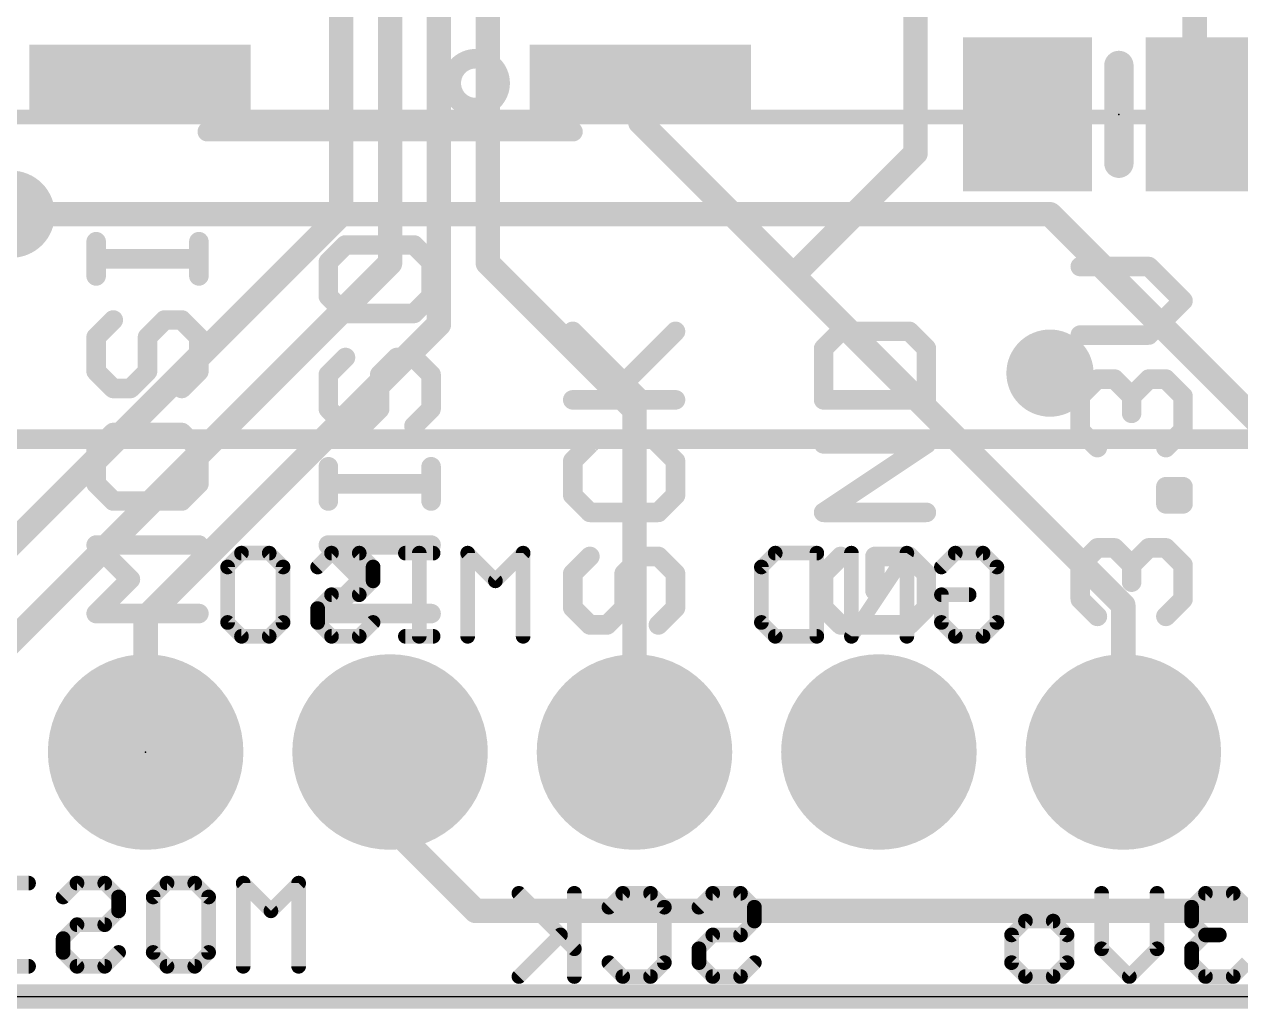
# Model space of a CAD drawing. Extents: x -0.1 to 35.7, y -0.1 to 59.2.
# Drawn here: x 16.52 to 29.16, y -0.13 to 10.1 of the extents above; entities that cross this region are included whole.
import ezdxf

# ---------------------------------------------------------------- set-up
doc = ezdxf.new("R2010")
doc.units = 0
for name, color, linetype in [('1', 12, 'CONTINUOUS'), ('16', 5, 'CONTINUOUS'), ('17', 110, 'CONTINUOUS'), ('18', 110, 'CONTINUOUS'), ('20', 53, 'CONTINUOUS'), ('21', 40, 'CONTINUOUS'), ('22', 6, 'CONTINUOUS'), ('23', 40, 'CONTINUOUS'), ('29', 253, 'CONTINUOUS'), ('30', 253, 'CONTINUOUS'), ('52', 253, 'CONTINUOUS')]:
    doc.layers.add(name, color=color, linetype=linetype)

# ---------------------------------------------------------------- blocks, each defined once
blk = doc.blocks.new('RECT')
blk.add_solid([(-0.5, -0.5), (0.5, -0.5), (-0.5, 0.5), (0.5, 0.5)])
blk = doc.blocks.new('ROUNDP')
at = {"const_width": 0.5}
blk.add_lwpolyline([(0, -0.25, 1), (0, 0.25, 1), (0, -0.25)], format="xyb", dxfattribs=at)
blk = doc.blocks.new('ROUNDV')
at = {"const_width": 0.5}
blk.add_lwpolyline([(0, -0.25, 1), (0, 0.25, 1), (0, -0.25)], format="xyb", dxfattribs=at)

msp = doc.modelspace()

# ---------------------------------------------------------------- linework, layer by layer
at = {"layer": '1', "const_width": 0.254}
for points in [[(19.812, 8.128), (19.812, 17.018)], [(20.32, 7.62), (20.32, 16.764)], [(20.828, 6.985), (20.828, 13.589)], [(25.781, 13.208), (25.781, 8.763)], [(21.336, 7.62), (21.336, 11.811)], [(28.682, 11.5839), (28.682, 9.328)], [(22.921, 9.083), (22.921, 9.541)], [(28.682, 9.328), (28.844, 9.166)], [(30.48, 7.53), (28.844, 9.166)], [(24.511, 7.493), (22.921, 9.083)], [(25.781, 8.763), (24.511, 7.493)], [(19.812, 8.128), (16.002, 4.318)], [(15.24, 2.54), (20.32, 7.62)], [(22.86, 6.096), (21.336, 7.62)], [(27.94, 4.064), (24.511, 7.493)], [(17.78, 3.937), (20.828, 6.985)], [(22.86, 2.54), (22.86, 6.096)], [(27.94, 2.54), (27.94, 4.064)], [(17.78, 2.54), (17.78, 3.937)], [(20.32, 2.54), (20.32, 1.778)], [(20.32, 1.778), (21.209, 0.889)], [(21.209, 0.889), (31.75, 0.889)], [(35.56, 0), (0, 0)]]:
    msp.add_lwpolyline(points, dxfattribs=at)
at = {"layer": '1', "const_width": 0.127}
for points in [[(22.9845, 9.541, 1), (22.8575, 9.541)], [(28.7269, 9.3729, 1), (28.6371, 9.2831)], [(28.6185, 9.328, 1), (28.7455, 9.328)], [(28.8889, 9.2109, 1), (28.7991, 9.1211)], [(28.7991, 9.1211, 1), (28.8889, 9.2109)], [(22.9659, 9.1279, 1), (22.8761, 9.0381)], [(22.8575, 9.083, 1), (22.9845, 9.083)], [(25.8259, 8.7181, 1), (25.7361, 8.8079)], [(25.7175, 8.763, 1), (25.8445, 8.763)], [(19.8569, 8.0831, 1), (19.7671, 8.1729)], [(19.7485, 8.128, 1), (19.8755, 8.128)], [(20.3649, 7.5751, 1), (20.2751, 7.6649)], [(21.3809, 7.6649, 1), (21.2911, 7.5751)], [(20.2565, 7.62, 1), (20.3835, 7.62)], [(21.2725, 7.62, 1), (21.3995, 7.62)], [(24.5559, 7.5379, 1), (24.4661, 7.4481)], [(24.4661, 7.5379, 1), (24.5559, 7.4481)], [(24.4661, 7.4481, 1), (24.5559, 7.5379)], [(20.8729, 6.9401, 1), (20.7831, 7.0299)], [(20.7645, 6.985, 1), (20.8915, 6.985)], [(22.9235, 6.096, 1), (22.7965, 6.096)], [(22.8151, 6.0511, 1), (22.9049, 6.1409)], [(28.0035, 4.064, 1), (27.8765, 4.064)], [(27.8951, 4.0191, 1), (27.9849, 4.1089)], [(17.8435, 3.937, 1), (17.7165, 3.937)], [(17.7351, 3.9819, 1), (17.8249, 3.8921)], [(20.3835, 2.54, 1), (20.2565, 2.54)], [(17.7165, 2.54, 1), (17.8435, 2.54)], [(22.7965, 2.54, 1), (22.9235, 2.54)], [(27.8765, 2.54, 1), (28.0035, 2.54)], [(20.3649, 1.8229, 1), (20.2751, 1.7331)], [(20.2565, 1.778, 1), (20.3835, 1.778)], [(21.209, 0.9525, 1), (21.209, 0.8255)], [(21.1641, 0.8441, 1), (21.2539, 0.9339)]]:
    msp.add_lwpolyline(points, format="xyb", dxfattribs=at)
at = {"layer": '16', "const_width": 0.254}
for points in [[(16.383, 8.128), (27.178, 8.128)], [(27.178, 8.128), (30.48, 4.826)], [(35.56, 0), (0, 0)]]:
    msp.add_lwpolyline(points, dxfattribs=at)
at = {"layer": '16', "const_width": 0.127}
for points in [[(27.2229, 8.1729, 1), (27.1331, 8.0831)], [(27.178, 8.0645, 1), (27.178, 8.1915)]]:
    msp.add_lwpolyline(points, format="xyb", dxfattribs=at)
at = {"layer": '20'}
msp.add_line((2.54, 0), (33.02, 0), dxfattribs=at)
at = {"layer": '21'}
for points, const_width in [([(21.21, 9.2362, 1), (21.21, 9.7442, 1), (21.21, 9.2362)], 0.2032), ([(27.9702, 9.674, 1), (27.8178, 9.674)], 0.1524), ([(18.421, 9.0368, 1), (18.421, 8.9352)], 0.1016), ([(22.221, 8.9352, 1), (22.221, 9.0368)], 0.1016), ([(27.8178, 8.658, 1), (27.9702, 8.658)], 0.1524), ([(17.3165, 7.8428, 1), (17.2149, 7.8428)], 0.1016), ([(18.3842, 7.8428, 1), (18.2826, 7.8428)], 0.1016), ([(19.8566, 7.8597, 1), (19.8566, 7.7581)], 0.1016), ([(19.8926, 7.773, 1), (19.8207, 7.8448)], 0.1016), ([(20.6044, 7.8448, 1), (20.5325, 7.773)], 0.1016), ([(20.5685, 7.7581, 1), (20.5685, 7.8597)], 0.1016), ([(17.2657, 7.7156, 1), (17.2657, 7.614)], 0.1016), ([(18.3334, 7.614, 1), (18.3334, 7.7156)], 0.1016), ([(19.7295, 7.631, 1), (19.6279, 7.631)], 0.1016), ([(19.6428, 7.6669, 1), (19.7146, 7.595)], 0.1016), ([(20.7972, 7.631, 1), (20.6956, 7.631)], 0.1016), ([(20.7105, 7.595, 1), (20.7823, 7.6669)], 0.1016), ([(27.4927, 7.6353, 1), (27.4927, 7.5337)], 0.1016), ([(28.2404, 7.6204, 1), (28.1686, 7.5485)], 0.1016), ([(28.2045, 7.5337, 1), (28.2045, 7.6353)], 0.1016), ([(17.2149, 7.4869, 1), (17.3165, 7.4869)], 0.1016), ([(18.2826, 7.4869, 1), (18.3842, 7.4869)], 0.1016), ([(19.7146, 7.311, 1), (19.6428, 7.2391)], 0.1016), ([(20.7823, 7.2391, 1), (20.7105, 7.311)], 0.1016), ([(19.6279, 7.275, 1), (19.7295, 7.275)], 0.1016), ([(20.6956, 7.275, 1), (20.7972, 7.275)], 0.1016), ([(28.5963, 7.1926, 1), (28.5245, 7.2645)], 0.1016), ([(28.5245, 7.1926, 1), (28.5963, 7.2645)], 0.1016), ([(17.4796, 6.9934, 1), (17.4077, 7.0652)], 0.1016), ([(17.9775, 7.0801, 1), (17.9775, 6.9785)], 0.1016), ([(18.0134, 6.9934, 1), (17.9416, 7.0652)], 0.1016), ([(18.1914, 7.0652, 1), (18.1195, 6.9934)], 0.1016), ([(18.1555, 6.9785, 1), (18.1555, 7.0801)], 0.1016), ([(19.8566, 7.1479, 1), (19.8566, 7.0463)], 0.1016), ([(19.8207, 7.0612, 1), (19.8926, 7.133)], 0.1016), ([(20.5325, 7.133, 1), (20.6044, 7.0612)], 0.1016), ([(20.5685, 7.0463, 1), (20.5685, 7.1479)], 0.1016), ([(17.3165, 6.8514, 1), (17.2149, 6.8514)], 0.1016), ([(17.8503, 6.8514, 1), (17.7487, 6.8514)], 0.1016), ([(18.3842, 6.8514, 1), (18.2826, 6.8514)], 0.1016), ([(22.2546, 6.947, 1), (22.1828, 6.8752)], 0.1016), ([(23.3223, 6.8752, 1), (23.2505, 6.947)], 0.1016), ([(25.0036, 6.9619, 1), (25.0036, 6.8603)], 0.1016), ([(25.0396, 6.8752, 1), (24.9677, 6.947)], 0.1016), ([(25.7514, 6.947, 1), (25.6795, 6.8752)], 0.1016), ([(25.7155, 6.8603, 1), (25.7155, 6.9619)], 0.1016), ([(27.4927, 6.9234, 1), (27.4927, 6.8218)], 0.1016), ([(28.1686, 6.9086, 1), (28.2404, 6.8367)], 0.1016), ([(28.2045, 6.8218, 1), (28.2045, 6.9234)], 0.1016), ([(17.2298, 6.8873, 1), (17.3016, 6.8154)], 0.1016), ([(17.7636, 6.8873, 1), (17.8355, 6.8154)], 0.1016), ([(18.2975, 6.8154, 1), (18.3693, 6.8873)], 0.1016), ([(24.8765, 6.7332, 1), (24.7749, 6.7332)], 0.1016), ([(25.9442, 6.7332, 1), (25.8426, 6.7332)], 0.1016), ([(19.8926, 6.6036, 1), (19.8207, 6.6754)], 0.1016), ([(20.3905, 6.6903, 1), (20.3905, 6.5887)], 0.1016), ([(20.4264, 6.6036, 1), (20.3546, 6.6754)], 0.1016), ([(20.6044, 6.6754, 1), (20.5325, 6.6036)], 0.1016), ([(20.5685, 6.5887, 1), (20.5685, 6.6903)], 0.1016), ([(24.7898, 6.7691, 1), (24.8616, 6.6972)], 0.1016), ([(25.8575, 6.6972, 1), (25.9293, 6.7691)], 0.1016), ([(17.3016, 6.5314, 1), (17.2298, 6.4595)], 0.1016), ([(17.8355, 6.4595, 1), (17.7636, 6.5314)], 0.1016), ([(18.3693, 6.4595, 1), (18.2975, 6.5314)], 0.1016), ([(17.2149, 6.4954, 1), (17.3165, 6.4954)], 0.1016), ([(17.7487, 6.4954, 1), (17.8503, 6.4954)], 0.1016), ([(18.2826, 6.4954, 1), (18.3842, 6.4954)], 0.1016), ([(19.7295, 6.4616, 1), (19.6279, 6.4616)], 0.1016), ([(19.6428, 6.4975, 1), (19.7146, 6.4256)], 0.1016), ([(20.2633, 6.4616, 1), (20.1617, 6.4616)], 0.1016), ([(20.1766, 6.4975, 1), (20.2485, 6.4256)], 0.1016), ([(20.7972, 6.4616, 1), (20.6956, 6.4616)], 0.1016), ([(20.7105, 6.4256, 1), (20.7823, 6.4975)], 0.1016), ([(22.7166, 6.4132, 1), (22.7885, 6.3413)], 0.1016), ([(27.6706, 6.4659, 1), (27.6706, 6.3643)], 0.1016), ([(27.7066, 6.3791, 1), (27.6347, 6.451)], 0.1016), ([(27.8845, 6.451, 1), (27.8127, 6.3791)], 0.1016), ([(27.8486, 6.3643, 1), (27.8486, 6.4659)], 0.1016), ([(28.2045, 6.4659, 1), (28.2045, 6.3643)], 0.1016), ([(28.2404, 6.3791, 1), (28.1686, 6.451)], 0.1016), ([(28.4184, 6.451, 1), (28.3465, 6.3791)], 0.1016), ([(28.3825, 6.3643, 1), (28.3825, 6.4659)], 0.1016), ([(17.4436, 6.3683, 1), (17.4436, 6.2667)], 0.1016), ([(17.4077, 6.2816, 1), (17.4796, 6.3534)], 0.1016), ([(17.5857, 6.3534, 1), (17.6575, 6.2816)], 0.1016), ([(17.6216, 6.2667, 1), (17.6216, 6.3683)], 0.1016), ([(18.1195, 6.3534, 1), (18.1914, 6.2816)], 0.1016), ([(27.5435, 6.2371, 1), (27.4419, 6.2371)], 0.1016), ([(27.4568, 6.273, 1), (27.5286, 6.2012)], 0.1016), ([(28.0773, 6.2371, 1), (27.9757, 6.2371)], 0.1016), ([(27.9906, 6.273, 1), (28.0625, 6.2012)], 0.1016), ([(27.9906, 6.2012, 1), (28.0625, 6.273)], 0.1016), ([(28.6112, 6.2371, 1), (28.5096, 6.2371)], 0.1016), ([(28.5245, 6.2012, 1), (28.5963, 6.273)], 0.1016), ([(19.7146, 6.1416, 1), (19.6428, 6.0697)], 0.1016), ([(20.2485, 6.0697, 1), (20.1766, 6.1416)], 0.1016), ([(20.7823, 6.0697, 1), (20.7105, 6.1416)], 0.1016), ([(22.2187, 6.2501, 1), (22.2187, 6.1485)], 0.1016), ([(22.8946, 6.1634, 1), (22.9664, 6.2352)], 0.1016), ([(23.2864, 6.1485, 1), (23.2864, 6.2501)], 0.1016), ([(24.8257, 6.2501, 1), (24.8257, 6.1485)], 0.1016), ([(24.7749, 6.1993, 1), (24.8765, 6.1993)], 0.1016), ([(25.8426, 6.1993, 1), (25.9442, 6.1993)], 0.1016), ([(25.8934, 6.1485, 1), (25.8934, 6.2501)], 0.1016), ([(19.6279, 6.1056, 1), (19.7295, 6.1056)], 0.1016), ([(20.1617, 6.1056, 1), (20.2633, 6.1056)], 0.1016), ([(20.6956, 6.1056, 1), (20.7972, 6.1056)], 0.1016), ([(27.9757, 6.0592, 1), (28.0773, 6.0592)], 0.1016), ([(17.4436, 5.9107, 1), (17.4436, 5.8091)], 0.1016), ([(17.4796, 5.824, 1), (17.4077, 5.8958)], 0.1016), ([(18.1914, 5.8958, 1), (18.1195, 5.824)], 0.1016), ([(18.1555, 5.8091, 1), (18.1555, 5.9107)], 0.1016), ([(19.8566, 5.9785, 1), (19.8566, 5.8769)], 0.1016), ([(19.8207, 5.8918, 1), (19.8926, 5.9636)], 0.1016), ([(19.9987, 5.9636, 1), (20.0705, 5.8918)], 0.1016), ([(20.0346, 5.8769, 1), (20.0346, 5.9785)], 0.1016), ([(20.5325, 5.9636, 1), (20.6044, 5.8918)], 0.1016), ([(27.5286, 5.9171, 1), (27.4568, 5.8453)], 0.1016), ([(28.5963, 5.8453, 1), (28.5245, 5.9171)], 0.1016), ([(22.4326, 5.7058, 1), (22.3607, 5.7776)], 0.1016), ([(23.1444, 5.7776, 1), (23.0725, 5.7058)], 0.1016), ([(24.8257, 5.7925, 1), (24.8257, 5.6909)], 0.1016), ([(25.9216, 5.6994, 1), (25.8652, 5.784)], 0.1016), ([(25.8934, 5.6909, 1), (25.8934, 5.7925)], 0.1016), ([(27.4419, 5.8812, 1), (27.5435, 5.8812)], 0.1016), ([(28.5096, 5.8812, 1), (28.6112, 5.8812)], 0.1016), ([(17.3165, 5.682, 1), (17.2149, 5.682)], 0.1016), ([(17.2298, 5.7179, 1), (17.3016, 5.646)], 0.1016), ([(18.3842, 5.682, 1), (18.2826, 5.682)], 0.1016), ([(18.2975, 5.646, 1), (18.3693, 5.7179)], 0.1016), ([(27.6347, 5.6673, 1), (27.7066, 5.7392)], 0.1016), ([(28.3465, 5.7392, 1), (28.4184, 5.6673)], 0.1016), ([(19.7295, 5.504, 1), (19.6279, 5.504)], 0.1016), ([(20.7972, 5.504, 1), (20.6956, 5.504)], 0.1016), ([(22.2695, 5.5638, 1), (22.1679, 5.5638)], 0.1016), ([(22.1828, 5.5997, 1), (22.2546, 5.5278)], 0.1016), ([(23.3372, 5.5638, 1), (23.2356, 5.5638)], 0.1016), ([(23.2505, 5.5278, 1), (23.3223, 5.5997)], 0.1016), ([(17.3016, 5.362, 1), (17.2298, 5.2901)], 0.1016), ([(17.2149, 5.3261, 1), (17.3165, 5.3261)], 0.1016), ([(18.2826, 5.3261, 1), (18.3842, 5.3261)], 0.1016), ([(18.3693, 5.2901, 1), (18.2975, 5.362)], 0.1016), ([(19.6787, 5.3769, 1), (19.6787, 5.2753)], 0.1016), ([(20.7464, 5.2753, 1), (20.7464, 5.3769)], 0.1016), ([(22.2546, 5.2438, 1), (22.1828, 5.1719)], 0.1016), ([(23.3223, 5.1719, 1), (23.2505, 5.2438)], 0.1016), ([(28.4333, 5.2965, 1), (28.3317, 5.2965)], 0.1016), ([(28.3825, 5.3473, 1), (28.3825, 5.2457)], 0.1016), ([(28.6112, 5.2965, 1), (28.5096, 5.2965)], 0.1016), ([(28.5604, 5.2457, 1), (28.5604, 5.3473)], 0.1016), ([(17.4436, 5.1989, 1), (17.4436, 5.0973)], 0.1016), ([(17.4077, 5.1122, 1), (17.4796, 5.184)], 0.1016), ([(18.1195, 5.184, 1), (18.1914, 5.1122)], 0.1016), ([(18.1555, 5.0973, 1), (18.1555, 5.1989)], 0.1016), ([(19.6279, 5.1481, 1), (19.7295, 5.1481)], 0.1016), ([(20.6956, 5.1481, 1), (20.7972, 5.1481)], 0.1016), ([(22.1679, 5.2079, 1), (22.2695, 5.2079)], 0.1016), ([(23.2356, 5.2079, 1), (23.3372, 5.2079)], 0.1016), ([(28.3825, 5.1693, 1), (28.3825, 5.0678)], 0.1016), ([(28.5604, 5.0678, 1), (28.5604, 5.1693)], 0.1016), ([(22.3966, 5.0807, 1), (22.3966, 4.9791)], 0.1016), ([(22.3607, 4.994, 1), (22.4326, 5.0658)], 0.1016), ([(23.0725, 5.0658, 1), (23.1444, 4.994)], 0.1016), ([(23.1085, 4.9791, 1), (23.1085, 5.0807)], 0.1016), ([(24.8257, 5.0807, 1), (24.8257, 4.9791)], 0.1016), ([(24.7975, 5.0722, 1), (24.8539, 4.9876)], 0.1016), ([(25.8934, 4.9791, 1), (25.8934, 5.0807)], 0.1016), ([(28.3317, 5.1185, 1), (28.4333, 5.1185)], 0.1016), ([(28.5096, 5.1185, 1), (28.6112, 5.1185)], 0.1016), ([(17.3016, 4.7264, 1), (17.2298, 4.6546)], 0.1016), ([(17.2657, 4.7413, 1), (17.2657, 4.6397)], 0.1016), ([(18.3334, 4.6397, 1), (18.3334, 4.7413)], 0.1016), ([(19.7146, 4.7264, 1), (19.6428, 4.6546)], 0.1016), ([(19.6787, 4.7413, 1), (19.6787, 4.6397)], 0.1016), ([(20.7464, 4.6397, 1), (20.7464, 4.7413)], 0.1016), ([(27.6706, 4.7118, 1), (27.6706, 4.6102)], 0.1016), ([(27.7066, 4.625, 1), (27.6347, 4.6969)], 0.1016), ([(27.8845, 4.6969, 1), (27.8127, 4.625)], 0.1016), ([(27.8486, 4.6102, 1), (27.8486, 4.7118)], 0.1016), ([(28.2045, 4.7118, 1), (28.2045, 4.6102)], 0.1016), ([(28.2404, 4.625, 1), (28.1686, 4.6969)], 0.1016), ([(28.4184, 4.6969, 1), (28.3465, 4.625)], 0.1016), ([(28.3825, 4.6102, 1), (28.3825, 4.7118)], 0.1016), ([(22.4326, 4.5364, 1), (22.3607, 4.6082)], 0.1016), ([(22.9305, 4.6231, 1), (22.9305, 4.5215)], 0.1016), ([(22.9664, 4.5364, 1), (22.8946, 4.6082)], 0.1016), ([(23.1444, 4.6082, 1), (23.0725, 4.5364)], 0.1016), ([(23.1085, 4.5215, 1), (23.1085, 4.6231)], 0.1016), ([(25.0396, 4.5364, 1), (24.9677, 4.6082)], 0.1016), ([(25.3595, 4.6231, 1), (25.3595, 4.5215)], 0.1016), ([(25.4103, 4.5723, 1), (25.3087, 4.5723)], 0.1016), ([(25.7514, 4.6082, 1), (25.6795, 4.5364)], 0.1016), ([(25.7155, 4.5215, 1), (25.7155, 4.6231)], 0.1016), ([(27.5435, 4.483, 1), (27.4419, 4.483)], 0.1016), ([(27.4568, 4.5189, 1), (27.5286, 4.4471)], 0.1016), ([(28.0773, 4.483, 1), (27.9757, 4.483)], 0.1016), ([(27.9906, 4.5189, 1), (28.0625, 4.4471)], 0.1016), ([(27.9906, 4.4471, 1), (28.0625, 4.5189)], 0.1016), ([(28.6112, 4.483, 1), (28.5096, 4.483)], 0.1016), ([(28.5245, 4.4471, 1), (28.5963, 4.5189)], 0.1016), ([(17.6575, 4.2987, 1), (17.5857, 4.3705)], 0.1016), ([(20.0705, 4.2987, 1), (19.9987, 4.3705)], 0.1016), ([(22.2695, 4.3944, 1), (22.1679, 4.3944)], 0.1016), ([(22.1828, 4.4303, 1), (22.2546, 4.3584)], 0.1016), ([(22.8033, 4.3944, 1), (22.7017, 4.3944)], 0.1016), ([(22.7166, 4.4303, 1), (22.7885, 4.3584)], 0.1016), ([(23.3372, 4.3944, 1), (23.2356, 4.3944)], 0.1016), ([(23.2505, 4.3584, 1), (23.3223, 4.4303)], 0.1016), ([(24.8765, 4.3944, 1), (24.7749, 4.3944)], 0.1016), ([(24.7898, 4.4303, 1), (24.8616, 4.3584)], 0.1016), ([(25.9442, 4.3944, 1), (25.8426, 4.3944)], 0.1016), ([(25.8575, 4.3584, 1), (25.9293, 4.4303)], 0.1016), ([(17.5857, 4.2987, 1), (17.6575, 4.3705)], 0.1016), ([(19.9987, 4.2987, 1), (20.0705, 4.3705)], 0.1016), ([(27.9757, 4.3051, 1), (28.0773, 4.3051)], 0.1016), ([(25.3087, 4.2164, 1), (25.4103, 4.2164)], 0.1016), ([(27.5286, 4.163, 1), (27.4568, 4.0912)], 0.1016), ([(27.4419, 4.1271, 1), (27.5435, 4.1271)], 0.1016), ([(28.5096, 4.1271, 1), (28.6112, 4.1271)], 0.1016), ([(28.5963, 4.0912, 1), (28.5245, 4.163)], 0.1016), ([(17.2657, 4.0295, 1), (17.2657, 3.9279)], 0.1016), ([(17.2298, 4.0146, 1), (17.3016, 3.9428)], 0.1016), ([(18.3334, 3.9279, 1), (18.3334, 4.0295)], 0.1016), ([(19.6787, 4.0295, 1), (19.6787, 3.9279)], 0.1016), ([(19.6428, 4.0146, 1), (19.7146, 3.9428)], 0.1016), ([(20.7464, 3.9279, 1), (20.7464, 4.0295)], 0.1016), ([(22.2546, 4.0744, 1), (22.1828, 4.0025)], 0.1016), ([(22.1679, 4.0385, 1), (22.2695, 4.0385)], 0.1016), ([(22.7017, 4.0385, 1), (22.8033, 4.0385)], 0.1016), ([(22.7885, 4.0025, 1), (22.7166, 4.0744)], 0.1016), ([(23.2356, 4.0385, 1), (23.3372, 4.0385)], 0.1016), ([(23.3223, 4.0025, 1), (23.2505, 4.0744)], 0.1016), ([(24.8616, 4.0744, 1), (24.7898, 4.0025)], 0.1016), ([(24.7749, 4.0385, 1), (24.8765, 4.0385)], 0.1016), ([(25.8426, 4.0385, 1), (25.9442, 4.0385)], 0.1016), ([(25.9293, 4.0025, 1), (25.8575, 4.0744)], 0.1016), ([(22.3966, 3.9113, 1), (22.3966, 3.8097)], 0.1016), ([(22.3607, 3.8246, 1), (22.4326, 3.8964)], 0.1016), ([(22.5387, 3.8964, 1), (22.6105, 3.8246)], 0.1016), ([(22.5746, 3.8097, 1), (22.5746, 3.9113)], 0.1016), ([(23.0725, 3.8964, 1), (23.1444, 3.8246)], 0.1016), ([(25.0036, 3.9113, 1), (25.0036, 3.8097)], 0.1016), ([(24.9677, 3.8246, 1), (25.0396, 3.8964)], 0.1016), ([(25.6795, 3.8964, 1), (25.7514, 3.8246)], 0.1016), ([(25.7155, 3.8097, 1), (25.7155, 3.9113)], 0.1016), ([(27.6347, 3.9132, 1), (27.7066, 3.9851)], 0.1016), ([(28.3465, 3.9851, 1), (28.4184, 3.9132)], 0.1016)]:
    msp.add_lwpolyline(points, format="xyb", dxfattribs=dict(at, const_width=const_width))
for points, const_width in [([(27.894, 8.658), (27.894, 9.674)], 0.3048), ([(18.421, 8.986), (22.221, 8.986)], 0.2032), ([(17.2657, 7.4869), (17.2657, 7.8428)], 0.2032), ([(18.3334, 7.4869), (18.3334, 7.8428)], 0.2032), ([(19.8566, 7.8089), (19.6787, 7.631)], 0.2032), ([(20.5685, 7.8089), (19.8566, 7.8089)], 0.2032), ([(20.7464, 7.631), (20.5685, 7.8089)], 0.2032), ([(18.3334, 7.6648), (17.2657, 7.6648)], 0.2032), ([(19.6787, 7.631), (19.6787, 7.275)], 0.2032), ([(20.7464, 7.275), (20.7464, 7.631)], 0.2032), ([(28.2045, 7.5845), (27.4927, 7.5845)], 0.2032), ([(28.5604, 7.2285), (28.2045, 7.5845)], 0.2032), ([(19.6787, 7.275), (19.8566, 7.0971)], 0.2032), ([(20.5685, 7.0971), (20.7464, 7.275)], 0.2032), ([(28.2045, 6.8726), (28.5604, 7.2285)], 0.2032), ([(17.4436, 7.0293), (17.2657, 6.8514)], 0.2032), ([(17.7995, 6.8514), (17.9775, 7.0293)], 0.2032), ([(17.9775, 7.0293), (18.1555, 7.0293)], 0.2032), ([(18.1555, 7.0293), (18.3334, 6.8514)], 0.2032), ([(19.8566, 7.0971), (20.5685, 7.0971)], 0.2032), ([(17.2657, 6.8514), (17.2657, 6.4954)], 0.2032), ([(17.7995, 6.4954), (17.7995, 6.8514)], 0.2032), ([(18.3334, 6.8514), (18.3334, 6.4954)], 0.2032), ([(22.9305, 6.1993), (22.2187, 6.9111)], 0.2032), ([(22.7525, 6.3772), (23.2864, 6.9111)], 0.2032), ([(25.0036, 6.9111), (24.8257, 6.7332)], 0.2032), ([(25.7155, 6.9111), (25.0036, 6.9111)], 0.2032), ([(25.8934, 6.7332), (25.7155, 6.9111)], 0.2032), ([(27.4927, 6.8726), (28.2045, 6.8726)], 0.2032), ([(24.8257, 6.7332), (24.8257, 6.1993)], 0.2032), ([(25.8934, 6.1993), (25.8934, 6.7332)], 0.2032), ([(19.8566, 6.6395), (19.6787, 6.4616)], 0.2032), ([(20.2125, 6.4616), (20.3905, 6.6395)], 0.2032), ([(20.3905, 6.6395), (20.5685, 6.6395)], 0.2032), ([(20.5685, 6.6395), (20.7464, 6.4616)], 0.2032), ([(17.2657, 6.4954), (17.4436, 6.3175)], 0.2032), ([(17.6216, 6.3175), (17.7995, 6.4954)], 0.2032), ([(18.3334, 6.4954), (18.1555, 6.3175)], 0.2032), ([(19.6787, 6.4616), (19.6787, 6.1056)], 0.2032), ([(20.2125, 6.1056), (20.2125, 6.4616)], 0.2032), ([(20.7464, 6.4616), (20.7464, 6.1056)], 0.2032), ([(27.4927, 6.2371), (27.6706, 6.4151)], 0.2032), ([(27.6706, 6.4151), (27.8486, 6.4151)], 0.2032), ([(27.8486, 6.4151), (28.0265, 6.2371)], 0.2032), ([(28.0265, 6.2371), (28.2045, 6.4151)], 0.2032), ([(28.2045, 6.4151), (28.3825, 6.4151)], 0.2032), ([(28.3825, 6.4151), (28.5604, 6.2371)], 0.2032), ([(17.4436, 6.3175), (17.6216, 6.3175)], 0.2032), ([(27.4927, 5.8812), (27.4927, 6.2371)], 0.2032), ([(28.0265, 6.2371), (28.0265, 6.0592)], 0.2032), ([(28.5604, 6.2371), (28.5604, 5.8812)], 0.2032), ([(19.6787, 6.1056), (19.8566, 5.9277)], 0.2032), ([(20.0346, 5.9277), (20.2125, 6.1056)], 0.2032), ([(20.7464, 6.1056), (20.5685, 5.9277)], 0.2032), ([(22.2187, 6.1993), (23.2864, 6.1993)], 0.2032), ([(24.8257, 6.1993), (25.8934, 6.1993)], 0.2032), ([(17.4436, 5.8599), (17.2657, 5.682)], 0.2032), ([(18.1555, 5.8599), (17.4436, 5.8599)], 0.2032), ([(18.3334, 5.682), (18.1555, 5.8599)], 0.2032), ([(19.8566, 5.9277), (20.0346, 5.9277)], 0.2032), ([(27.6706, 5.7032), (27.4927, 5.8812)], 0.2032), ([(28.5604, 5.8812), (28.3825, 5.7032)], 0.2032), ([(22.3966, 5.7417), (22.2187, 5.5638)], 0.2032), ([(23.2864, 5.5638), (23.1085, 5.7417)], 0.2032), ([(24.8257, 5.0299), (25.8934, 5.7417)], 0.2032), ([(25.8934, 5.7417), (24.8257, 5.7417)], 0.2032), ([(17.2657, 5.682), (17.2657, 5.3261)], 0.2032), ([(18.3334, 5.3261), (18.3334, 5.682)], 0.2032), ([(19.6787, 5.1481), (19.6787, 5.504)], 0.2032), ([(20.7464, 5.1481), (20.7464, 5.504)], 0.2032), ([(22.2187, 5.5638), (22.2187, 5.2079)], 0.2032), ([(23.2864, 5.2079), (23.2864, 5.5638)], 0.2032), ([(17.2657, 5.3261), (17.4436, 5.1481)], 0.2032), ([(18.1555, 5.1481), (18.3334, 5.3261)], 0.2032), ([(20.7464, 5.3261), (19.6787, 5.3261)], 0.2032), ([(22.2187, 5.2079), (22.3966, 5.0299)], 0.2032), ([(23.1085, 5.0299), (23.2864, 5.2079)], 0.2032), ([(28.3825, 5.1185), (28.3825, 5.2965)], 0.2032), ([(28.3825, 5.2965), (28.5604, 5.2965)], 0.2032), ([(28.5604, 5.2965), (28.5604, 5.1185)], 0.2032), ([(17.4436, 5.1481), (18.1555, 5.1481)], 0.2032), ([(28.5604, 5.1185), (28.3825, 5.1185)], 0.2032), ([(22.3966, 5.0299), (23.1085, 5.0299)], 0.2032), ([(25.8934, 5.0299), (24.8257, 5.0299)], 0.2032), ([(17.6216, 4.3346), (17.2657, 4.6905)], 0.2032), ([(17.2657, 4.6905), (18.3334, 4.6905)], 0.2032), ([(20.0346, 4.3346), (19.6787, 4.6905)], 0.2032), ([(19.6787, 4.6905), (20.7464, 4.6905)], 0.2032), ([(27.4927, 4.483), (27.6706, 4.661)], 0.2032), ([(27.6706, 4.661), (27.8486, 4.661)], 0.2032), ([(27.8486, 4.661), (28.0265, 4.483)], 0.2032), ([(28.0265, 4.483), (28.2045, 4.661)], 0.2032), ([(28.2045, 4.661), (28.3825, 4.661)], 0.2032), ([(28.3825, 4.661), (28.5604, 4.483)], 0.2032), ([(22.3966, 4.5723), (22.2187, 4.3944)], 0.2032), ([(22.7525, 4.3944), (22.9305, 4.5723)], 0.2032), ([(22.9305, 4.5723), (23.1085, 4.5723)], 0.2032), ([(23.1085, 4.5723), (23.2864, 4.3944)], 0.2032), ([(25.0036, 4.5723), (24.8257, 4.3944)], 0.2032), ([(25.7155, 4.5723), (25.3595, 4.5723)], 0.2032), ([(25.3595, 4.5723), (25.3595, 4.2164)], 0.2032), ([(25.8934, 4.3944), (25.7155, 4.5723)], 0.2032), ([(27.4927, 4.1271), (27.4927, 4.483)], 0.2032), ([(28.0265, 4.483), (28.0265, 4.3051)], 0.2032), ([(28.5604, 4.483), (28.5604, 4.1271)], 0.2032), ([(17.2657, 3.9787), (17.6216, 4.3346)], 0.2032), ([(19.6787, 3.9787), (20.0346, 4.3346)], 0.2032), ([(22.2187, 4.3944), (22.2187, 4.0385)], 0.2032), ([(22.7525, 4.0385), (22.7525, 4.3944)], 0.2032), ([(23.2864, 4.3944), (23.2864, 4.0385)], 0.2032), ([(24.8257, 4.3944), (24.8257, 4.0385)], 0.2032), ([(25.8934, 4.0385), (25.8934, 4.3944)], 0.2032), ([(27.6706, 3.9492), (27.4927, 4.1271)], 0.2032), ([(28.5604, 4.1271), (28.3825, 3.9492)], 0.2032), ([(18.3334, 3.9787), (17.2657, 3.9787)], 0.2032), ([(20.7464, 3.9787), (19.6787, 3.9787)], 0.2032), ([(22.2187, 4.0385), (22.3966, 3.8605)], 0.2032), ([(22.5746, 3.8605), (22.7525, 4.0385)], 0.2032), ([(23.2864, 4.0385), (23.1085, 3.8605)], 0.2032), ([(24.8257, 4.0385), (25.0036, 3.8605)], 0.2032), ([(25.7155, 3.8605), (25.8934, 4.0385)], 0.2032), ([(22.3966, 3.8605), (22.5746, 3.8605)], 0.2032), ([(25.0036, 3.8605), (25.7155, 3.8605)], 0.2032)]:
    msp.add_lwpolyline(points, dxfattribs=dict(at, const_width=const_width))
at = {"layer": '22'}
for points, const_width in [([(0.545, 5.79), (35.145, 5.79)], 0.2032), ([(18.632, 4.4625), (18.776, 4.6065)], 0.1524), ([(18.776, 4.6065), (19.0641, 4.6065)], 0.1524), ([(19.0641, 4.6065), (19.2082, 4.4625)], 0.1524), ([(19.5675, 4.4625), (19.7116, 4.6065)], 0.1524), ([(19.7116, 4.6065), (19.9997, 4.6065)], 0.1524), ([(19.9997, 4.6065), (20.1437, 4.4625)], 0.1524), ([(20.7674, 4.6065), (20.4793, 4.6065)], 0.1524), ([(20.6233, 3.7422), (20.6233, 4.6065)], 0.1524), ([(21.4148, 4.3184), (21.1267, 4.6065)], 0.1524), ([(21.1267, 4.6065), (21.1267, 3.7422)], 0.1524), ([(21.7029, 4.6065), (21.4148, 4.3184)], 0.1524), ([(21.7029, 3.7422), (21.7029, 4.6065)], 0.1524), ([(24.1788, 4.4625), (24.3229, 4.6065)], 0.1524), ([(24.3229, 4.6065), (24.755, 4.6065)], 0.1524), ([(24.755, 4.6065), (24.755, 3.7422)], 0.1524), ([(25.6906, 4.6065), (25.1143, 3.7422)], 0.1524), ([(25.1143, 3.7422), (25.1143, 4.6065)], 0.1524), ([(25.6906, 3.7422), (25.6906, 4.6065)], 0.1524), ([(26.0499, 4.4625), (26.1939, 4.6065)], 0.1524), ([(26.1939, 4.6065), (26.482, 4.6065)], 0.1524), ([(26.482, 4.6065), (26.6261, 4.4625)], 0.1524), ([(18.632, 3.8863), (18.632, 4.4625)], 0.1524), ([(19.2082, 4.4625), (19.2082, 3.8863)], 0.1524), ([(20.1437, 4.4625), (20.1437, 4.3184)], 0.1524), ([(24.1788, 3.8863), (24.1788, 4.4625)], 0.1524), ([(26.6261, 4.4625), (26.6261, 3.8863)], 0.1524), ([(20.1437, 4.3184), (19.9997, 4.1744)], 0.1524), ([(19.7116, 4.1744), (19.5675, 4.0303)], 0.1524), ([(19.9997, 4.1744), (19.7116, 4.1744)], 0.1524), ([(26.0499, 3.8863), (26.0499, 4.1744)], 0.1524), ([(26.0499, 4.1744), (26.338, 4.1744)], 0.1524), ([(19.5675, 4.0303), (19.5675, 3.8863)], 0.1524), ([(18.776, 3.7422), (18.632, 3.8863)], 0.1524), ([(19.2082, 3.8863), (19.0641, 3.7422)], 0.1524), ([(19.5675, 3.8863), (19.7116, 3.7422)], 0.1524), ([(19.9997, 3.7422), (20.1437, 3.8863)], 0.1524), ([(24.3229, 3.7422), (24.1788, 3.8863)], 0.1524), ([(26.1939, 3.7422), (26.0499, 3.8863)], 0.1524), ([(26.6261, 3.8863), (26.482, 3.7422)], 0.1524), ([(19.0641, 3.7422), (18.776, 3.7422)], 0.1524), ([(19.7116, 3.7422), (19.9997, 3.7422)], 0.1524), ([(20.7674, 3.7422), (20.4793, 3.7422)], 0.1524), ([(24.755, 3.7422), (24.3229, 3.7422)], 0.1524), ([(26.482, 3.7422), (26.1939, 3.7422)], 0.1524), ([(16.5634, 1.1775), (16.2752, 1.1775)], 0.1524), ([(16.9227, 1.0335), (17.0667, 1.1775)], 0.1524), ([(17.0667, 1.1775), (17.3548, 1.1775)], 0.1524), ([(17.3548, 1.1775), (17.4989, 1.0335)], 0.1524), ([(17.8582, 1.0335), (18.0022, 1.1775)], 0.1524), ([(18.0022, 1.1775), (18.2903, 1.1775)], 0.1524), ([(18.2903, 1.1775), (18.4344, 1.0335)], 0.1524), ([(19.0818, 0.8894), (18.7937, 1.1775)], 0.1524), ([(18.7937, 1.1775), (18.7937, 0.3132)], 0.1524), ([(19.3699, 1.1775), (19.0818, 0.8894)], 0.1524), ([(19.3699, 0.3132), (19.3699, 1.1775)], 0.1524), ([(22.235, 0.4953), (21.6588, 1.0715)], 0.1524), ([(22.235, 1.0715), (22.235, 0.2072)], 0.1524), ([(22.5943, 0.9275), (22.7384, 1.0715)], 0.1524), ([(22.7384, 1.0715), (23.0265, 1.0715)], 0.1524), ([(23.0265, 1.0715), (23.1706, 0.9275)], 0.1524), ([(23.5299, 0.9275), (23.6739, 1.0715)], 0.1524), ([(23.6739, 1.0715), (23.962, 1.0715)], 0.1524), ([(23.962, 1.0715), (24.1061, 0.9275)], 0.1524), ([(27.7143, 0.4953), (27.7143, 1.0715)], 0.1524), ([(28.2906, 1.0715), (28.2906, 0.4953)], 0.1524), ([(28.7939, 1.0715), (28.6499, 0.9275)], 0.1524), ([(29.082, 1.0715), (28.7939, 1.0715)], 0.1524), ([(29.2261, 0.9275), (29.082, 1.0715)], 0.1524), ([(17.4989, 1.0335), (17.4989, 0.8894)], 0.1524), ([(17.8582, 0.4573), (17.8582, 1.0335)], 0.1524), ([(18.4344, 1.0335), (18.4344, 0.4573)], 0.1524), ([(17.4989, 0.8894), (17.3548, 0.7454)], 0.1524), ([(23.1706, 0.9275), (23.1706, 0.3513)], 0.1524), ([(24.1061, 0.9275), (24.1061, 0.7834)], 0.1524), ([(28.6499, 0.9275), (28.6499, 0.7834)], 0.1524), ([(17.0667, 0.7454), (16.9227, 0.6013)], 0.1524), ([(17.3548, 0.7454), (17.0667, 0.7454)], 0.1524), ([(24.1061, 0.7834), (23.962, 0.6394)], 0.1524), ([(26.7788, 0.6394), (26.9229, 0.7834)], 0.1524), ([(26.9229, 0.7834), (27.211, 0.7834)], 0.1524), ([(27.211, 0.7834), (27.355, 0.6394)], 0.1524), ([(28.6499, 0.7834), (28.7939, 0.6394)], 0.1524), ([(16.9227, 0.6013), (16.9227, 0.4573)], 0.1524), ([(22.091, 0.6394), (21.6588, 0.2072)], 0.1524), ([(23.6739, 0.6394), (23.5299, 0.4953)], 0.1524), ([(23.962, 0.6394), (23.6739, 0.6394)], 0.1524), ([(26.7788, 0.3513), (26.7788, 0.6394)], 0.1524), ([(27.355, 0.6394), (27.355, 0.3513)], 0.1524), ([(28.7939, 0.6394), (28.6499, 0.4953)], 0.1524), ([(28.7939, 0.6394), (28.938, 0.6394)], 0.1524), ([(16.9227, 0.4573), (17.0667, 0.3132)], 0.1524), ([(17.3548, 0.3132), (17.4989, 0.4573)], 0.1524), ([(18.0022, 0.3132), (17.8582, 0.4573)], 0.1524), ([(18.4344, 0.4573), (18.2903, 0.3132)], 0.1524), ([(23.5299, 0.4953), (23.5299, 0.3513)], 0.1524), ([(28.0024, 0.2072), (27.7143, 0.4953)], 0.1524), ([(28.2906, 0.4953), (28.0024, 0.2072)], 0.1524), ([(28.6499, 0.4953), (28.6499, 0.3513)], 0.1524), ([(16.5634, 0.3132), (16.2752, 0.3132)], 0.1524), ([(17.0667, 0.3132), (17.3548, 0.3132)], 0.1524), ([(18.2903, 0.3132), (18.0022, 0.3132)], 0.1524), ([(22.7384, 0.2072), (22.5943, 0.3513)], 0.1524), ([(23.1706, 0.3513), (23.0265, 0.2072)], 0.1524), ([(23.5299, 0.3513), (23.6739, 0.2072)], 0.1524), ([(23.962, 0.2072), (24.1061, 0.3513)], 0.1524), ([(26.9229, 0.2072), (26.7788, 0.3513)], 0.1524), ([(27.355, 0.3513), (27.211, 0.2072)], 0.1524), ([(28.6499, 0.3513), (28.7939, 0.2072)], 0.1524), ([(29.082, 0.2072), (29.2261, 0.3513)], 0.1524), ([(23.0265, 0.2072), (22.7384, 0.2072)], 0.1524), ([(23.6739, 0.2072), (23.962, 0.2072)], 0.1524), ([(27.211, 0.2072), (26.9229, 0.2072)], 0.1524), ([(28.7939, 0.2072), (29.082, 0.2072)], 0.1524)]:
    msp.add_lwpolyline(points, dxfattribs=dict(at, const_width=const_width))
at = {"layer": '22', "const_width": 0.0762}
for points in [[(18.776, 4.6446, 1), (18.776, 4.5684)], [(18.803, 4.5796, 1), (18.7491, 4.6335)], [(19.0911, 4.6335, 1), (19.0372, 4.5796)], [(19.0641, 4.5684, 1), (19.0641, 4.6446)], [(19.7116, 4.6446, 1), (19.7116, 4.5684)], [(19.7385, 4.5796, 1), (19.6846, 4.6335)], [(20.0266, 4.6335, 1), (19.9727, 4.5796)], [(19.9997, 4.5684, 1), (19.9997, 4.6446)], [(20.4793, 4.6446, 1), (20.4793, 4.5684)], [(20.6614, 4.6065, 1), (20.5852, 4.6065)], [(20.7674, 4.5684, 1), (20.7674, 4.6446)], [(21.1536, 4.6335, 1), (21.0998, 4.5796)], [(21.1648, 4.6065, 1), (21.0886, 4.6065)], [(21.741, 4.6065, 1), (21.6648, 4.6065)], [(21.7299, 4.5796, 1), (21.676, 4.6335)], [(24.3229, 4.6446, 1), (24.3229, 4.5684)], [(24.3498, 4.5796, 1), (24.2959, 4.6335)], [(24.7931, 4.6065, 1), (24.7169, 4.6065)], [(24.755, 4.5684, 1), (24.755, 4.6446)], [(25.1524, 4.6065, 1), (25.0762, 4.6065)], [(25.7287, 4.6065, 1), (25.6525, 4.6065)], [(25.7223, 4.5854, 1), (25.6589, 4.6277)], [(26.1939, 4.6446, 1), (26.1939, 4.5684)], [(26.2209, 4.5796, 1), (26.167, 4.6335)], [(26.509, 4.6335, 1), (26.4551, 4.5796)], [(26.482, 4.5684, 1), (26.482, 4.6446)], [(18.605, 4.4894, 1), (18.6589, 4.4355)], [(18.6701, 4.4625, 1), (18.5939, 4.4625)], [(19.2463, 4.4625, 1), (19.1701, 4.4625)], [(19.1813, 4.4355, 1), (19.2351, 4.4894)], [(19.5406, 4.4894, 1), (19.5944, 4.4355)], [(20.1818, 4.4625, 1), (20.1056, 4.4625)], [(20.1168, 4.4355, 1), (20.1707, 4.4894)], [(24.2169, 4.4625, 1), (24.1407, 4.4625)], [(24.1519, 4.4894, 1), (24.2058, 4.4355)], [(26.0229, 4.4894, 1), (26.0768, 4.4355)], [(26.6642, 4.4625, 1), (26.588, 4.4625)], [(26.5991, 4.4355, 1), (26.653, 4.4894)], [(20.1056, 4.3184, 1), (20.1818, 4.3184)], [(20.1707, 4.2915, 1), (20.1168, 4.3454)], [(21.3879, 4.3454, 1), (21.4417, 4.2915)], [(21.3879, 4.2915, 1), (21.4417, 4.3454)], [(19.7116, 4.2125, 1), (19.7116, 4.1363)], [(19.7385, 4.1474, 1), (19.6846, 4.2013)], [(19.9727, 4.2013, 1), (20.0266, 4.1474)], [(19.9997, 4.1363, 1), (19.9997, 4.2125)], [(26.088, 4.1744, 1), (26.0118, 4.1744)], [(26.0499, 4.2125, 1), (26.0499, 4.1363)], [(26.338, 4.1363, 1), (26.338, 4.2125)], [(19.6056, 4.0303, 1), (19.5294, 4.0303)], [(19.5406, 4.0573, 1), (19.5944, 4.0034)], [(18.6589, 3.9132, 1), (18.605, 3.8593)], [(18.5939, 3.8863, 1), (18.6701, 3.8863)], [(19.1701, 3.8863, 1), (19.2463, 3.8863)], [(19.2351, 3.8593, 1), (19.1813, 3.9132)], [(19.5944, 3.9132, 1), (19.5406, 3.8593)], [(19.5294, 3.8863, 1), (19.6056, 3.8863)], [(20.1707, 3.8593, 1), (20.1168, 3.9132)], [(24.2058, 3.9132, 1), (24.1519, 3.8593)], [(24.1407, 3.8863, 1), (24.2169, 3.8863)], [(26.0768, 3.9132, 1), (26.0229, 3.8593)], [(26.0118, 3.8863, 1), (26.088, 3.8863)], [(26.588, 3.8863, 1), (26.6642, 3.8863)], [(26.653, 3.8593, 1), (26.5991, 3.9132)], [(18.776, 3.7803, 1), (18.776, 3.7041)], [(18.7491, 3.7153, 1), (18.803, 3.7691)], [(19.0372, 3.7691, 1), (19.0911, 3.7153)], [(19.0641, 3.7041, 1), (19.0641, 3.7803)], [(19.7116, 3.7803, 1), (19.7116, 3.7041)], [(19.6846, 3.7153, 1), (19.7385, 3.7691)], [(19.9727, 3.7691, 1), (20.0266, 3.7153)], [(19.9997, 3.7041, 1), (19.9997, 3.7803)], [(20.4793, 3.7803, 1), (20.4793, 3.7041)], [(20.7674, 3.7041, 1), (20.7674, 3.7803)], [(24.3229, 3.7803, 1), (24.3229, 3.7041)], [(24.2959, 3.7153, 1), (24.3498, 3.7691)], [(24.755, 3.7041, 1), (24.755, 3.7803)], [(25.0826, 3.7633, 1), (25.146, 3.7211)], [(26.1939, 3.7803, 1), (26.1939, 3.7041)], [(26.167, 3.7153, 1), (26.2209, 3.7691)], [(26.4551, 3.7691, 1), (26.509, 3.7153)], [(26.482, 3.7041, 1), (26.482, 3.7803)], [(20.5852, 3.7422, 1), (20.6614, 3.7422)], [(21.0886, 3.7422, 1), (21.1648, 3.7422)], [(21.6648, 3.7422, 1), (21.741, 3.7422)], [(24.7169, 3.7422, 1), (24.7931, 3.7422)], [(25.0762, 3.7422, 1), (25.1524, 3.7422)], [(25.6525, 3.7422, 1), (25.7287, 3.7422)], [(16.5634, 1.1394, 1), (16.5634, 1.2156)], [(17.0667, 1.2156, 1), (17.0667, 1.1394)], [(17.0937, 1.1506, 1), (17.0398, 1.2045)], [(17.3818, 1.2045, 1), (17.3279, 1.1506)], [(17.3548, 1.1394, 1), (17.3548, 1.2156)], [(18.0022, 1.2156, 1), (18.0022, 1.1394)], [(18.0292, 1.1506, 1), (17.9753, 1.2045)], [(18.3173, 1.2045, 1), (18.2634, 1.1506)], [(18.2903, 1.1394, 1), (18.2903, 1.2156)], [(18.8206, 1.2045, 1), (18.7668, 1.1506)], [(18.8318, 1.1775, 1), (18.7556, 1.1775)], [(19.408, 1.1775, 1), (19.3318, 1.1775)], [(19.3969, 1.1506, 1), (19.343, 1.2045)], [(21.6858, 1.0985, 1), (21.6319, 1.0446)], [(22.2731, 1.0715, 1), (22.1969, 1.0715)], [(22.7384, 1.1096, 1), (22.7384, 1.0334)], [(22.7653, 1.0446, 1), (22.7114, 1.0985)], [(23.0534, 1.0985, 1), (22.9996, 1.0446)], [(23.0265, 1.0334, 1), (23.0265, 1.1096)], [(23.6739, 1.1096, 1), (23.6739, 1.0334)], [(23.7009, 1.0446, 1), (23.647, 1.0985)], [(23.989, 1.0985, 1), (23.9351, 1.0446)], [(23.962, 1.0334, 1), (23.962, 1.1096)], [(27.7524, 1.0715, 1), (27.6762, 1.0715)], [(28.3287, 1.0715, 1), (28.2525, 1.0715)], [(28.7939, 1.1096, 1), (28.7939, 1.0334)], [(28.8209, 1.0446, 1), (28.767, 1.0985)], [(29.109, 1.0985, 1), (29.0551, 1.0446)], [(29.082, 1.0334, 1), (29.082, 1.1096)], [(16.8957, 1.0604, 1), (16.9496, 1.0065)], [(17.537, 1.0335, 1), (17.4608, 1.0335)], [(17.4719, 1.0065, 1), (17.5258, 1.0604)], [(17.8312, 1.0604, 1), (17.8851, 1.0065)], [(17.8963, 1.0335, 1), (17.8201, 1.0335)], [(18.4725, 1.0335, 1), (18.3963, 1.0335)], [(18.4075, 1.0065, 1), (18.4613, 1.0604)], [(17.4608, 0.8894, 1), (17.537, 0.8894)], [(17.5258, 0.8625, 1), (17.4719, 0.9164)], [(19.0549, 0.9164, 1), (19.1087, 0.8625)], [(19.0549, 0.8625, 1), (19.1087, 0.9164)], [(22.5674, 0.9544, 1), (22.6213, 0.9005)], [(23.2087, 0.9275, 1), (23.1325, 0.9275)], [(23.1436, 0.9005, 1), (23.1975, 0.9544)], [(23.5029, 0.9544, 1), (23.5568, 0.9005)], [(24.1442, 0.9275, 1), (24.068, 0.9275)], [(24.0791, 0.9005, 1), (24.133, 0.9544)], [(28.6229, 0.9544, 1), (28.6768, 0.9005)], [(28.688, 0.9275, 1), (28.6118, 0.9275)], [(17.0667, 0.7835, 1), (17.0667, 0.7073)], [(17.0937, 0.7184, 1), (17.0398, 0.7723)], [(17.3279, 0.7723, 1), (17.3818, 0.7184)], [(17.3548, 0.7073, 1), (17.3548, 0.7835)], [(24.068, 0.7834, 1), (24.1442, 0.7834)], [(24.133, 0.7565, 1), (24.0791, 0.8104)], [(26.9229, 0.8215, 1), (26.9229, 0.7453)], [(26.9498, 0.7565, 1), (26.8959, 0.8104)], [(27.2379, 0.8104, 1), (27.184, 0.7565)], [(27.211, 0.7453, 1), (27.211, 0.8215)], [(28.6768, 0.8104, 1), (28.6229, 0.7565)], [(28.6118, 0.7834, 1), (28.688, 0.7834)], [(16.8957, 0.6283, 1), (16.9496, 0.5744)], [(16.9608, 0.6013, 1), (16.8846, 0.6013)], [(22.1179, 0.6124, 1), (22.064, 0.6663)], [(23.6739, 0.6775, 1), (23.6739, 0.6013)], [(23.7009, 0.6124, 1), (23.647, 0.6663)], [(23.9351, 0.6663, 1), (23.989, 0.6124)], [(23.962, 0.6013, 1), (23.962, 0.6775)], [(26.8169, 0.6394, 1), (26.7407, 0.6394)], [(26.7519, 0.6663, 1), (26.8058, 0.6124)], [(27.3931, 0.6394, 1), (27.3169, 0.6394)], [(27.3281, 0.6124, 1), (27.382, 0.6663)], [(28.7939, 0.6775, 1), (28.7939, 0.6013)], [(28.8209, 0.6124, 1), (28.767, 0.6663)], [(28.767, 0.6124, 1), (28.8209, 0.6663)], [(28.938, 0.6013, 1), (28.938, 0.6775)], [(16.9496, 0.4842, 1), (16.8957, 0.4303)], [(17.5258, 0.4303, 1), (17.4719, 0.4842)], [(17.8851, 0.4842, 1), (17.8312, 0.4303)], [(18.4613, 0.4303, 1), (18.4075, 0.4842)], [(22.2081, 0.4684, 1), (22.262, 0.5223)], [(23.5029, 0.5223, 1), (23.5568, 0.4684)], [(23.568, 0.4953, 1), (23.4918, 0.4953)], [(27.7413, 0.5223, 1), (27.6874, 0.4684)], [(27.6762, 0.4953, 1), (27.7524, 0.4953)], [(28.2525, 0.4953, 1), (28.3287, 0.4953)], [(28.3175, 0.4684, 1), (28.2636, 0.5223)], [(28.6229, 0.5223, 1), (28.6768, 0.4684)], [(28.688, 0.4953, 1), (28.6118, 0.4953)], [(16.5634, 0.2751, 1), (16.5634, 0.3513)], [(16.8846, 0.4573, 1), (16.9608, 0.4573)], [(17.0667, 0.3513, 1), (17.0667, 0.2751)], [(17.3548, 0.2751, 1), (17.3548, 0.3513)], [(17.8201, 0.4573, 1), (17.8963, 0.4573)], [(18.0022, 0.3513, 1), (18.0022, 0.2751)], [(18.2903, 0.2751, 1), (18.2903, 0.3513)], [(18.3963, 0.4573, 1), (18.4725, 0.4573)], [(22.6213, 0.3782, 1), (22.5674, 0.3243)], [(23.1325, 0.3513, 1), (23.2087, 0.3513)], [(23.1975, 0.3243, 1), (23.1436, 0.3782)], [(23.5568, 0.3782, 1), (23.5029, 0.3243)], [(23.4918, 0.3513, 1), (23.568, 0.3513)], [(24.133, 0.3243, 1), (24.0791, 0.3782)], [(26.8058, 0.3782, 1), (26.7519, 0.3243)], [(26.7407, 0.3513, 1), (26.8169, 0.3513)], [(27.3169, 0.3513, 1), (27.3931, 0.3513)], [(27.382, 0.3243, 1), (27.3281, 0.3782)], [(28.6768, 0.3782, 1), (28.6229, 0.3243)], [(28.6118, 0.3513, 1), (28.688, 0.3513)], [(17.0398, 0.2863, 1), (17.0937, 0.3401)], [(17.3279, 0.3401, 1), (17.3818, 0.2863)], [(17.9753, 0.2863, 1), (18.0292, 0.3401)], [(18.2634, 0.3401, 1), (18.3173, 0.2863)], [(18.7556, 0.3132, 1), (18.8318, 0.3132)], [(19.3318, 0.3132, 1), (19.408, 0.3132)], [(21.6319, 0.2341, 1), (21.6858, 0.1803)], [(22.7384, 0.2453, 1), (22.7384, 0.1691)], [(22.7114, 0.1803, 1), (22.7653, 0.2341)], [(22.9996, 0.2341, 1), (23.0534, 0.1803)], [(23.0265, 0.1691, 1), (23.0265, 0.2453)], [(23.6739, 0.2453, 1), (23.6739, 0.1691)], [(23.647, 0.1803, 1), (23.7009, 0.2341)], [(23.9351, 0.2341, 1), (23.989, 0.1803)], [(23.962, 0.1691, 1), (23.962, 0.2453)], [(26.9229, 0.2453, 1), (26.9229, 0.1691)], [(26.8959, 0.1803, 1), (26.9498, 0.2341)], [(27.184, 0.2341, 1), (27.2379, 0.1803)], [(27.211, 0.1691, 1), (27.211, 0.2453)], [(27.9755, 0.2341, 1), (28.0294, 0.1803)], [(27.9755, 0.1803, 1), (28.0294, 0.2341)], [(28.7939, 0.2453, 1), (28.7939, 0.1691)], [(28.767, 0.1803, 1), (28.8209, 0.2341)], [(29.0551, 0.2341, 1), (29.109, 0.1803)], [(29.082, 0.1691, 1), (29.082, 0.2453)], [(22.1969, 0.2072, 1), (22.2731, 0.2072)]]:
    msp.add_lwpolyline(points, format="xyb", dxfattribs=at)
at = {"layer": '23'}
for p in [(27.894, 9.166), (17.78, 2.54)]:
    msp.add_point(p, dxfattribs=at)
at = {"layer": '52', "const_width": 0.1524}
msp.add_lwpolyline([(33.845, 9.14), (1.645, 9.14)], dxfattribs=at)

# ---------------------------------------------------------------- block references
at = {"layer": '1'}
for p, xscale, yscale, rotation in [((26.944, 9.166), 1.24, 1.5, 180), ((28.844, 9.166), 1.24, 1.5, 180), ((17.721, 9.541), 0.6, 2.2, 90), ((22.921, 9.541), 0.6, 2.2, 90)]:
    msp.add_blockref('RECT', p, dxfattribs=dict(at, xscale=xscale, yscale=yscale, rotation=rotation))
at = {"layer": '17', "xscale": 1.9304, "yscale": 1.9304, "rotation": 90}
for p in [(17.78, 2.54), (17.78, 2.54), (20.32, 2.54), (20.32, 2.54), (22.86, 2.54), (22.86, 2.54), (25.4, 2.54), (25.4, 2.54), (27.94, 2.54), (27.94, 2.54)]:
    msp.add_blockref('ROUNDP', p, dxfattribs=at)
at = {"layer": '18', "xscale": 0.9064, "yscale": 0.9064}
for p in [(16.383, 8.128), (16.383, 8.128), (27.178, 6.477), (27.178, 6.477)]:
    msp.add_blockref('ROUNDV', p, dxfattribs=at)
at = {"layer": '29'}
for name, p, xscale, yscale, rotation in [('RECT', (17.721, 9.541), 0.7016, 2.3016, 90), ('RECT', (22.921, 9.541), 0.7016, 2.3016, 90), ('RECT', (26.944, 9.166), 1.3416, 1.6016, 180), ('RECT', (28.844, 9.166), 1.3416, 1.6016, 180), ('ROUNDP', (17.78, 2.54), 2.032, 2.032, 90), ('ROUNDP', (20.32, 2.54), 2.032, 2.032, 90), ('ROUNDP', (22.86, 2.54), 2.032, 2.032, 90), ('ROUNDP', (25.4, 2.54), 2.032, 2.032, 90), ('ROUNDP', (27.94, 2.54), 2.032, 2.032, 90)]:
    msp.add_blockref(name, p, dxfattribs=dict(at, xscale=xscale, yscale=yscale, rotation=rotation))
at = {"layer": '30', "xscale": 2.032, "yscale": 2.032, "rotation": 90}
for p in [(17.78, 2.54), (20.32, 2.54), (22.86, 2.54), (25.4, 2.54), (27.94, 2.54)]:
    msp.add_blockref('ROUNDP', p, dxfattribs=at)

doc.saveas('drawing.dxf')
